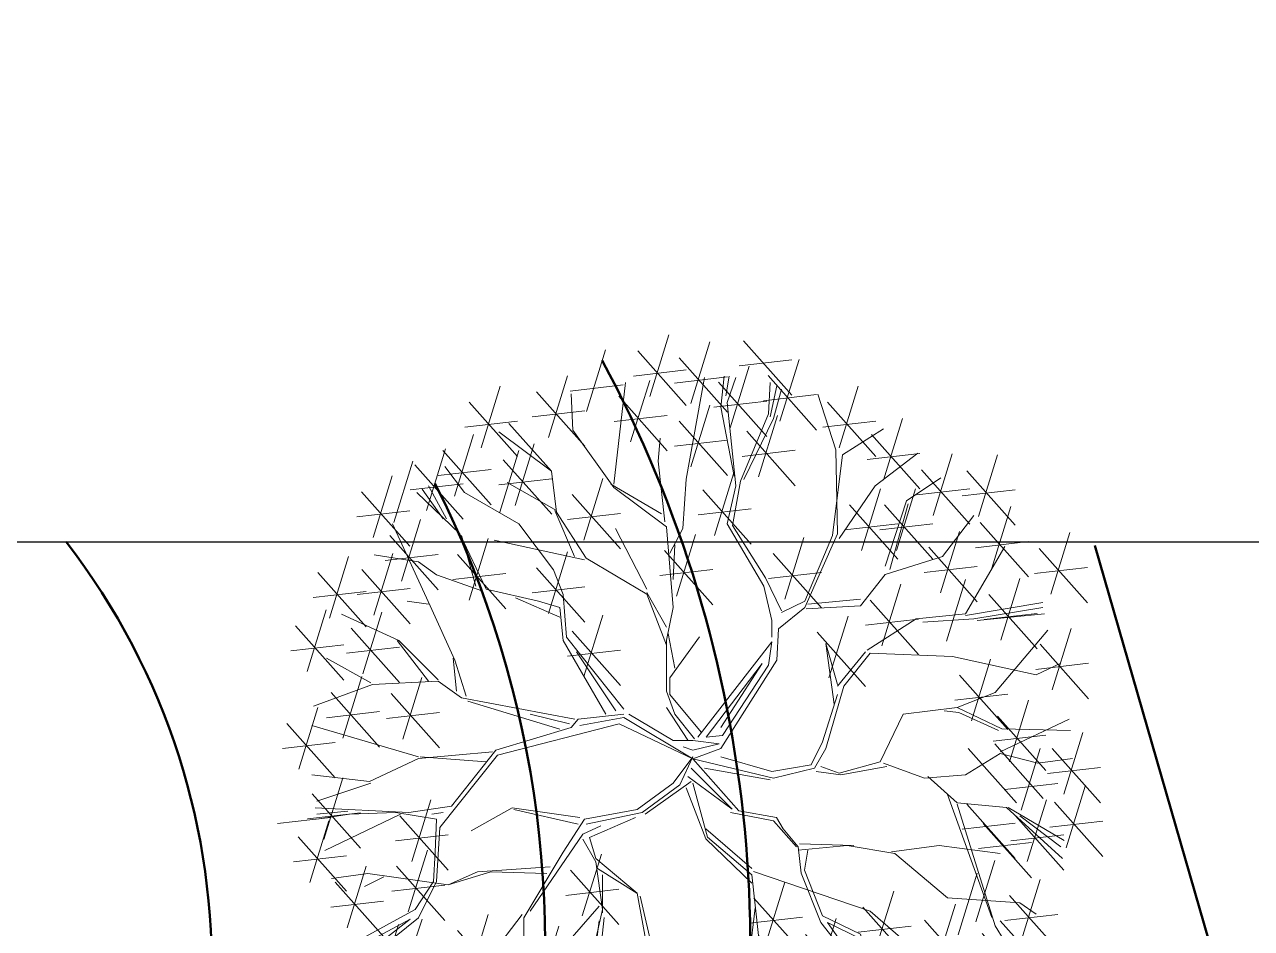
# Model space of a CAD drawing. Header units: metres. Extents: x 17323 to 19722, y -15306 to 10704.
# Drawn here: x 19282.49 to 19302.47, y -14825.22 to -14810.49 of the extents above; entities that cross this region are included whole.
import ezdxf

# ---------------------------------------------------------------- set-up
doc = ezdxf.new("R2010")
doc.units = ezdxf.units.M
doc.header["$LTSCALE"] = 35
doc.header["$MEASUREMENT"] = 0
doc.layers.get('0').update_dxf_attribs({"linetype": 'CONTINUOUS'})
doc.layers.add('brop', color=252, linetype='CONTINUOUS')
doc.layers.add('seating', color=164, linetype='CONTINUOUS')
doc.layers.add('column', color=82, linetype='CONTINUOUS', lineweight=18)
doc.layers.add('road', color=7, linetype='CONTINUOUS', lineweight=50)

# ---------------------------------------------------------------- blocks, each defined once
blk = doc.blocks.new('ARPLS027')
at = {"linetype": 'ByBlock'}
for p, q in [((-0.09283712651998144, 0.5484592339441825), (-0.08487325525072009, 0.4792447437163698)), ((0.03811961917230988, 0.5362309300703867), (-0.03305748029670497, 0.4729917915169191)), ((0.005268650186611268, 0.5422062817447308), (0.01323252145586906, 0.4729917915169191)), ((0.1331065933769757, 0.5311302127477333), (0.1410704646462371, 0.4619157225199215)), ((-0.1102580949214911, 0.5215701514096338), (-0.1814351943905024, 0.4583310128561688)), ((-0.1431090639071897, 0.527545503083978), (-0.1351451926379283, 0.4583310128561688)), ((-0.02160941534714311, 0.5207946049116678), (0.05902478125411648, 0.4958973062685681)), ((0.1659575623626743, 0.5251548610733892), (0.09478046289365949, 0.4619157225199215)), ((-0.1699871294409405, 0.506133826250915), (-0.08935293283968093, 0.4812365276078179)), ((-0.05396264237851511, 0.5033664958614974), (-0.1251397418475264, 0.4401273573080315)), ((-0.08681361136421373, 0.5093418475358416), (-0.07884974009495238, 0.4401273573080315)), ((-0.07849583688101447, 0.3767036245589628), (-0.07228082747429454, 0.4992260686728276)), ((-0.03791548134303468, 0.4282727726785298), (-0.02914135041590526, 0.503614932342578)), ((-0.005743667943555408, 0.3639027721888572), (0.03520227638305329, 0.503614932342578)), ((0.08894382831173075, 0.4242496476479252), (0.06079349158718728, 0.5014205005077024)), ((0.1062285278432213, 0.5097185359146703), (0.1868627244444845, 0.4848212372715706)), ((0.2028722060551331, 0.5018726579429122), (0.2108360773243945, 0.4326581677151022)), ((-0.0806893696127986, 0.3876757837333384), (-0.1282159121347561, 0.4864252163027221)), ((-0.1136916768979646, 0.4879301707027777), (-0.03305748029670497, 0.4630328720596806)), ((-0.0806893696127986, 0.4542402160578858), (-0.08726996780814389, 0.4970316368379519)), ((-0.0806893696127986, 0.4970316368379519), (-0.0766678929378628, 0.4564346478927614)), ((-0.04010901407481526, 0.4264440794827999), (-0.06350669654716512, 0.4970316368379519)), ((0.04558574848724106, 0.4844445488927445), (0.05354961975650241, 0.4152300586649345)), ((0.09113736104351489, 0.4264440794827999), (0.1233091744429942, 0.4842307844678473)), ((0.2357231750408317, 0.4958973062685681), (0.1645460755718169, 0.4326581677151022)), ((-0.1694387757827869, 0.4729917915169191), (-0.2406158752518017, 0.4097526529634523)), ((-0.2022897447684855, 0.4789671431912632), (-0.1943258734992241, 0.4097526529634523)), ((-0.1581941928024513, 0.4304672045134046), (-0.1647747909977966, 0.478013227602367)), ((0.07843671747293968, 0.4784691972184003), (0.007259618003928381, 0.4152300586649345)), ((0.1759941405213787, 0.4804609811098484), (0.2566283371226419, 0.4555636824667513)), ((-0.2291678103022399, 0.4575554663581993), (-0.1485336137009767, 0.4326581677151022)), ((-0.07849583688101447, 0.3938933405988188), (-0.0806893696127986, 0.4542402160578858)), ((0.01870768295349023, 0.4630328720596806), (0.09934187955474982, 0.4381355734165835)), ((0.1628576546842062, 0.4523259911197695), (0.09168055521519136, 0.3890868525663009)), ((0.1300066856985076, 0.4583013427941136), (0.1379705569677654, 0.3890868525663009)), ((0.1467068569153405, 0.3898702155682141), (0.1810722030466039, 0.4648466365931165)), ((-0.335775938862156, 0.4357705618416015), (-0.3278120675928946, 0.3665560716137906)), ((-0.278942005735118, 0.4366417354979983), (-0.2709781344658566, 0.3674272452701866)), ((-0.2181507541378451, 0.3748749313632338), (-0.252516100269105, 0.4392449318529055)), ((-0.2053551465357799, 0.3682916358586086), (-0.2463010908623886, 0.4436337955226559)), ((-0.162581258266016, 0.4092543634429449), (-0.1753768658680812, 0.4348560681831559)), ((0.1031286201647532, 0.4368896659610497), (0.1837628167660128, 0.41199236731795)), ((0.2397051106754624, 0.4381355734165835), (0.1685280112064476, 0.3748964348631167)), ((0.2068541416897638, 0.4441109250909276), (0.2148180129590216, 0.3748964348631167)), ((0.3411864034330918, 0.4388495500108887), (0.2700093039640805, 0.3756104114574201)), ((0.3083354344473932, 0.4448249016852328), (0.3162993057166545, 0.3756104114574201)), ((-0.3029249698764573, 0.4297952101672573), (-0.3741020693454686, 0.3665560716137906)), ((-0.2460910367494193, 0.4306663838236542), (-0.3172681362184306, 0.3674272452701866)), ((-0.2163228101946899, 0.3639027721888572), (-0.2696987733347385, 0.4304672045134046)), ((-0.2612902311962344, 0.4304672045134046), (-0.2181507541378451, 0.3748749313632338)), ((-0.1731833331363006, 0.3251344764393957), (-0.1581941928024513, 0.4304672045134046)), ((-0.007937200675335987, 0.3639027721888572), (-0.03791548134303468, 0.4282727726785298)), ((0.09333089377529546, 0.3383010674486471), (0.08894382831173075, 0.4242496476479252)), ((0.1799760761560094, 0.4226992482578646), (0.260610272757269, 0.3978019496147658)), ((0.2498028953091271, 0.3639027721888572), (0.2585770262362566, 0.4220552158130504)), ((0.2814573689136424, 0.4234132248521698), (0.362091565514902, 0.3985159262090692)), ((-0.3626540043959068, 0.4143588850085376), (-0.2820198077946472, 0.3894615863654396)), ((-0.3058200712688688, 0.4152300586649345), (-0.2251858746676092, 0.3903327600218356)), ((0.04439314844466224, 0.4060189559575802), (0.05235701971392004, 0.3368044657297702)), ((0.2840041446107229, 0.4017855173976619), (0.212827045141708, 0.3385463788441951)), ((0.2511531756250243, 0.407760869072006), (0.2591170468942821, 0.3385463788441951)), ((-0.2181507541378451, 0.3595139085191077), (-0.3106447176613472, 0.3898702155682141)), ((-0.148549943130007, 0.3928520513986102), (-0.2197270425990219, 0.3296129128451435)), ((-0.1814009121157056, 0.3988274030729544), (-0.1734370408464443, 0.3296129128451435)), ((-0.0828316757295795, 0.3883409761303893), (-0.1540087751985943, 0.3251018375769226)), ((-0.1156826447152781, 0.3943163278047335), (-0.1077187734460203, 0.3251018375769226)), ((-0.08726996780814389, 0.3404954992835227), (-0.07849583688101447, 0.3938933405988188)), ((0.07724411743036086, 0.400043604283236), (0.006067017961346011, 0.3368044657297702)), ((0.09333089377529546, 0.3511019198187526), (0.1467068569153405, 0.3920646474030898)), ((0.09515883771844713, 0.3383010674486471), (0.1467068569153405, 0.3898702155682141)), ((0.1920398667055139, 0.3489074879838769), (0.2995229705628688, 0.3982822042685692)), ((0.2242751100912699, 0.3863491922389422), (0.3049093066925295, 0.3614518935958442)), ((0.300869305132462, 0.3965241423176238), (0.3815035017337252, 0.371626843674524)), ((-0.4078571719062687, 0.3729046509716696), (-0.3998933006370073, 0.3036901607438587)), ((-0.2868814464003684, 0.3233057832436668), (-0.3322144561905418, 0.3726804995283581)), ((-0.3189369808435316, 0.3725929931917991), (-0.3109731095742738, 0.3033785029639882)), ((-0.20827897764946, 0.3774157262398914), (-0.1276447810481969, 0.3525184275967925)), ((-0.1425607102490325, 0.3729046509716696), (-0.06192651364777291, 0.3480073523285716)), ((-0.07008729474251396, 0.3211113514087911), (-0.07849583688101447, 0.3767036245589628)), ((0.01751508291090786, 0.3846072791245163), (0.09814927951216745, 0.3597099804814192)), ((0.194233399437298, 0.3511019198187526), (0.1982548761122338, 0.3788980563938384)), ((0.3437331791301759, 0.3748964348631167), (0.3516970503994372, 0.3056819446353058)), ((-0.3750062029205701, 0.3669292992973254), (-0.4461833023895849, 0.3036901607438587)), ((-0.286086011857833, 0.3666176415174549), (-0.3572631113268478, 0.3033785029639882)), ((-0.1687962676727324, 0.3404954992835227), (-0.2163228101946899, 0.3639027721888572)), ((-0.1687962676727324, 0.3445186243141274), (-0.2053551465357799, 0.3682916358586086)), ((-0.01195867735027178, 0.2757597601547044), (-0.005743667943555408, 0.3617083403539825)), ((0.0008369302517934329, 0.2673477714543493), (-0.007937200675335987, 0.3639027721888572)), ((0.2326202222434972, 0.3404954992835227), (0.2498028953091271, 0.3639027721888572)), ((0.2863617741721711, 0.3101391922344154), (0.340103326100845, 0.3660972040237329)), ((0.3765841481158745, 0.3689210831887726), (0.3054070486468596, 0.3056819446353058)), ((0.3057379799695852, 0.3317177719440219), (0.3444903915644133, 0.3595139085191077)), ((0.3168551135964215, 0.3534847580300529), (0.3974893101976846, 0.3285874593869549)), ((-0.4347352374400231, 0.3514929741386057), (-0.3541010408387599, 0.3265956754955077)), ((-0.345815046377286, 0.3511813163587361), (-0.2651808497760264, 0.3262840177156372)), ((-0.1304094448665367, 0.3423241924792517), (-0.1687962676727324, 0.3445186243141274)), ((-0.09787204267842498, 0.3361066356137723), (-0.1687962676727324, 0.3404954992835227)), ((-0.08726996780814389, 0.3404954992835227), (-0.1304094448665367, 0.3423241924792517)), ((-0.0806893696127986, 0.3467130561490022), (-0.07849583688101447, 0.3317177719440219)), ((0.07176115524610083, 0.3079447603995407), (0.09333089377529546, 0.3383010674486471)), ((0.12111564171121, 0.3167224877390415), (0.1920398667055139, 0.3489074879838769)), ((0.2114160725029279, 0.2801486238244548), (0.2326202222434972, 0.3404954992835227)), ((0.3057379799695852, 0.3273289082742714), (0.348877457027978, 0.3511019198187526)), ((0.3623957358613481, 0.3383242016320596), (0.3703596071306059, 0.2691097114042487)), ((-0.2656772966598027, 0.269542203289225), (-0.2868814464003684, 0.3233057832436668)), ((-0.1560006600706672, 0.2867319193290809), (-0.1731833331363006, 0.3251344764393957)), ((-0.1731833331363006, 0.3251344764393957), (-0.1560006600706672, 0.269542203289225)), ((-0.003550135211771277, 0.2607644759497241), (-0.09787204267842498, 0.3361066356137723)), ((0.003030462983574012, 0.2629589077845997), (-0.07008729474251396, 0.3211113514087911)), ((0.3952467048470467, 0.3323488499577154), (0.3240696053780319, 0.2691097114042487)), ((0.340103326100845, 0.303921635368936), (0.3744686722321084, 0.3295233401091471)), ((-0.2326520039825404, 0.3131511342282352), (-0.3038291034515552, 0.2499119956747684)), ((-0.265502972968239, 0.3191264859025793), (-0.2575391016989812, 0.2499119956747684)), ((0.04361081852155735, 0.1598206115454657), (0.07176115524610083, 0.3079447603995407)), ((0.0739546879778814, 0.3017272035340612), (0.12111564171121, 0.3167224877390415)), ((0.08016969738459778, 0.3145280559041659), (0.1233091744429942, 0.3189169195739163)), ((0.2591170468942821, 0.3131511342282352), (0.1879399474252708, 0.2499119956747684)), ((0.2136096052347121, 0.2757597601547044), (0.2863617741721711, 0.3101391922344154)), ((0.2176310819096479, 0.2889263511639557), (0.2841682414403905, 0.3079447603995407)), ((0.2262660779085834, 0.3191264859025793), (0.2342299491778448, 0.2499119956747684)), ((0.3355176703275937, 0.3169125247989966), (0.4161518669288533, 0.2920152261558977)), ((-0.308451184929563, 0.2673477714543493), (-0.3515906619879559, 0.2907550443596847)), ((-0.2923810385019934, 0.2977148090695154), (-0.2117468419007338, 0.2728175104264174)), ((-0.07228082747429454, 0.2413803280749933), (-0.1022591081419932, 0.2951439080294351)), ((0.03081521091948858, 0.1792047594201964), (0.06737408978253256, 0.2995327716991856)), ((0.1993880123748326, 0.2977148090695154), (0.2800222089760922, 0.2728175104264174)), ((0.2995229705628688, 0.2329683393746382), (0.340103326100845, 0.303921635368936)), ((0.458711570580121, 0.2977148090695145), (0.3875344711111062, 0.2344756705160478)), ((0.4258606015944224, 0.3036901607438587), (0.4338244728636838, 0.2344756705160478)), ((-0.3366015216541101, 0.2285794757048878), (-0.4203213542504827, 0.2735653283198296)), ((-0.4153233012211999, 0.2753072402907284), (-0.4073594299519385, 0.2060927500629175)), ((-0.1494200618753183, 0.192005611790302), (-0.1560006600706672, 0.2867319193290809)), ((0.1982548761122338, 0.2070008959952823), (0.2136096052347121, 0.2757597601547044)), ((0.398982536060668, 0.2822784839107948), (0.4796167326619312, 0.2573811852676968)), ((-0.4967878615931589, 0.260926364301028), (-0.4888239903239011, 0.191711874073218)), ((-0.3824723322355013, 0.2693318886163842), (-0.4536494317045126, 0.2060927500629175)), ((-0.3515906619879559, 0.226385043870013), (-0.4353104945843285, 0.2629589077845997)), ((-0.3515906619879559, 0.2285794757048878), (-0.426536363657199, 0.2651533396194745)), ((-0.2696987733347385, 0.2673477714543493), (-0.308451184929563, 0.2673477714543493)), ((-0.2119357447311252, 0.2285794757048878), (-0.2656772966598027, 0.269542203289225)), ((-0.1560006600706672, 0.269542203289225), (-0.1581941928024513, 0.1963944754600524)), ((0.03739580911483742, 0.1016681679212734), (-0.003550135211771277, 0.2607644759497241)), ((0.03300874365127271, 0.1642094752152161), (0.003030462983574012, 0.2629589077845997)), ((0.2523362951519914, 0.1470239090321694), (0.278094441288502, 0.2652860775868815)), ((0.3146125082457836, 0.2576569540284241), (0.3952467048470467, 0.2327596553853262)), ((0.3501344537918811, 0.2591100952990999), (0.3580983250611425, 0.1898956050712881)), ((0.3683101705105933, 0.1900962356847273), (0.4198264627836217, 0.2588127799396762)), ((-0.4639368926074603, 0.2549510126266838), (-0.5351139920764751, 0.191711874073218)), ((-0.4422013667549507, 0.2538955634576645), (-0.3615671701536911, 0.2289982648145665)), ((-0.08507643507635976, 0.1532373160408396), (-0.07228082747429454, 0.2413803280749933)), ((0.3829854227775797, 0.2531347436247557), (0.3118083233085684, 0.1898956050712881)), ((0.316793878237565, 0.1836229380375221), (0.3532534763921475, 0.2481069415231438)), ((0.3683101705105933, 0.1900962356847273), (0.4306523502902735, 0.2458661846452657)), ((-0.5236659271269133, 0.2395146874679641), (-0.4430317305256537, 0.214617388824867)), ((-0.2163228101946899, 0.226385043870013), (-0.3515906619879559, 0.226385043870013)), ((-0.2809329735524315, 0.2270064809231194), (-0.2729691022831702, 0.1577919906953085)), ((-0.1304094448665367, 0.174815895750446), (-0.2163228101946899, 0.226385043870013)), ((-0.09385056600349273, 0.1554317478757152), (-0.07447436020607867, 0.2391858962401185)), ((0.1770507263716681, 0.1792047594201964), (0.2026419415757985, 0.2373572030443887)), ((0.2392008204388461, 0.1876167481205515), (0.2995229705628688, 0.2329683393746382)), ((0.3232563882581303, 0.237698418466036), (0.4038905848593899, 0.2128011198229371)), ((-0.4036030619211601, 0.2177338083120999), (-0.4747801613901714, 0.1544946697586331)), ((-0.4364540309068587, 0.223709159986444), (-0.4284901596375974, 0.1544946697586331)), ((-0.2480820045667329, 0.2210311292487752), (-0.3192591040357442, 0.1577919906953085)), ((-0.1066461736055579, 0.1492141910102358), (-0.2075486792675605, 0.2179730551696579)), ((0.03739580911483742, 0.1664039070500918), (0.05019141671690264, 0.2179730551696579)), ((0.241696078492776, 0.2095783718729507), (0.1705189790237611, 0.146339233319484)), ((0.2088451095070774, 0.2155537235472949), (0.2168089807763387, 0.146339233319484)), ((0.4721506033469964, 0.2095783718729507), (0.4009735038779851, 0.146339233319484)), ((0.4392996343612978, 0.2155537235472949), (0.4472635056305592, 0.146339233319484)), ((-0.4633320964406096, 0.2022974831533801), (-0.38269789983935, 0.1774001845102822)), ((-0.4115472233233497, 0.1857880549248216), (-0.463095242520243, 0.2070008959952823)), ((-0.3078110390861823, 0.2055948040900555), (-0.2271768424849228, 0.1806975054469575)), ((0.181967043973323, 0.194142046714231), (0.2626012405745861, 0.169244748071133)), ((0.1898463339737333, 0.1792047594201964), (0.1982548761122338, 0.2070008959952823)), ((0.412421568827547, 0.194142046714231), (0.4930557654288066, 0.169244748071133)), ((-0.4611155610194473, 0.1826892893384056), (-0.5322926604884586, 0.1194501507849388)), ((-0.4939665300051459, 0.1886646410127497), (-0.4860026587358846, 0.1194501507849388)), ((-0.3515906619879559, 0.1857880549248216), (-0.4115472233233497, 0.1857880549248216)), ((-0.3534156632661229, 0.1836229380375221), (-0.3856444548089115, 0.15997050432658)), ((-0.2696987733347385, 0.1382420318358593), (-0.3515906619879559, 0.1857880549248216)), ((-0.2868426768746488, 0.1363180706156371), (-0.351300259960226, 0.1836229380375221)), ((-0.2009680810722116, 0.1276356113006294), (-0.271892306066519, 0.1898111799554263)), ((0.1467068569153405, 0.174815895750446), (0.1898463339737333, 0.1792047594201964)), ((0.2070290070393668, 0.174815895750446), (0.2392008204388461, 0.1876167481205515)), ((0.2544516984578848, 0.1449076386475063), (0.314678474931668, 0.1836229380375221)), ((0.2565671017637854, 0.15997050432658), (0.316793878237565, 0.1857392084221852)), ((0.314678474931668, 0.1836229380375221), (0.3683101705105933, 0.1900962356847273)), ((-0.5208445955388967, 0.1672529641796858), (-0.4402103989376371, 0.1423556655365878)), ((-0.1540087751985943, 0.1652611802882369), (-0.2251858746676092, 0.1020220417347701)), ((-0.186859744184293, 0.171236531962581), (-0.1788958729150352, 0.1020220417347701)), ((-0.08726996780814389, 0.1470197591753601), (-0.1304094448665367, 0.174815895750446)), ((0.04361081852155735, 0.1554317478757152), (0.03300874365127271, 0.1642094752152161)), ((0.05019141671690264, 0.1188578839611294), (0.1467068569153405, 0.174815895750446)), ((0.05677201491225148, 0.09545061105579311), (0.1510939223789052, 0.1704270320806955)), ((0.1590709140741993, 0.1632693963967897), (0.08789381460518797, 0.100030257843323)), ((0.1262199450885007, 0.1692447480711339), (0.134183816357762, 0.100030257843323)), ((0.1510939223789052, 0.1704270320806955), (0.2070290070393668, 0.174815895750446)), ((0.3377602756782281, 0.1632693963967897), (0.2665831762092168, 0.100030257843323)), ((0.3049093066925295, 0.1692447480711339), (0.3128731779617908, 0.100030257843323)), ((0.3467828309858731, 0.1084330961353688), (0.4220663015780985, 0.1620867747112431)), ((0.4220663015780985, 0.1620867747112431), (0.469227351750753, 0.1642030450959062)), ((0.47305211563868, 0.1657887601399581), (0.4810159869079413, 0.09657426991214901)), ((-0.4007011489273573, 0.1212552049365634), (-0.4802154261313767, 0.1578542339419169)), ((-0.2137378097180473, 0.1498248551295172), (-0.1331036131167878, 0.1249275564864192)), ((-0.1132267718009068, 0.1492141910102358), (-0.1432050524686019, 0.1320244749703798)), ((-0.0956785099466444, 0.1254411794657546), (-0.1066461736055579, 0.1492141910102358)), ((-0.07849583688101447, 0.07167759951131192), (-0.09385056600349273, 0.1448253273404854)), ((-0.07447436020607867, 0.07826089501593803), (-0.08726996780814389, 0.1470197591753601)), ((0.04580435125333793, 0.09545061105579311), (0.03520227638305329, 0.1532373160408396)), ((0.05019141671690264, 0.09545061105579311), (0.04361081852155735, 0.1554317478757152)), ((0.05457848218046735, 0.1060570315910239), (0.1317177165814911, 0.1576261797105909)), ((0.09934187955474982, 0.1478330712380709), (0.1799760761560094, 0.122935772594972)), ((0.207166212796654, 0.06536076948281), (0.2544516984578848, 0.1449076386475063)), ((0.2780312411587786, 0.1478330712380709), (0.3586654377600382, 0.122935772594972)), ((-0.3132862005838035, 0.1289111242693153), (-0.3844633000528148, 0.06567198571584854)), ((-0.2610845307381382, 0.06324449909814689), (-0.3663569540786717, 0.1319610433530958)), ((-0.2954287255868238, 0.1298447729684318), (-0.3620017119782943, 0.09112947357841605)), ((-0.3461371695695021, 0.1348864759436594), (-0.3381732983002408, 0.06567198571584854)), ((-0.2160388838713843, 0.1212552049365634), (-0.2954287255868238, 0.1298447729684318)), ((-0.2202696904831782, 0.1277285025837687), (-0.2868426768746488, 0.1363180706156371)), ((-0.2053551465357799, 0.123246747630879), (-0.2696987733347385, 0.1382420318358593)), ((-0.1432050524686019, 0.1320244749703798), (-0.2053551465357799, 0.123246747630879)), ((-0.1515813007858071, 0.1298447729684318), (-0.1838100923285957, 0.07830736477722056)), ((-0.1388179870050372, 0.1320244749703798), (-0.1837854080065817, 0.07826089501593803)), ((-0.1110332390691227, 0.1404364636707349), (-0.1388179870050372, 0.1320244749703798)), ((-0.1110332390691227, 0.1404364636707349), (-0.08507643507635976, 0.0804553268508128)), ((0.4461740501049256, 0.1443770833068951), (0.5268082467061888, 0.119479784663798)), ((-0.5410311158818146, 0.1181426734257398), (-0.5330672446125533, 0.0489281831979298)), ((-0.4382194311203236, 0.1134747991105947), (-0.5093965305893349, 0.05023566055712791)), ((-0.4710704001060222, 0.1194501507849388), (-0.4631065288367608, 0.05023566055712791)), ((-0.3598863086723973, 0.09112947357841605), (-0.4007011489273573, 0.1212552049365634)), ((-0.373015235103253, 0.1134747991105955), (-0.2923810385019934, 0.08857750046749757)), ((-0.1601673494979785, 0.1233714753212265), (-0.2095682384651099, 0.1233714753212265)), ((0.3124386361371876, 0.04606536303441011), (0.3511380730862506, 0.112665636904695)), ((-0.508180146896116, 0.1121673217513957), (-0.5793572463651309, 0.0489281831979298)), ((-0.567909181415569, 0.09673099659267592), (-0.4872749848143059, 0.07183369794957883)), ((-0.497948465639773, 0.09803847395187493), (-0.4173142690385134, 0.07314117530877695)), ((-0.3964703423155598, 0.08478066242442583), (-0.4952721202498225, 0.1019597984881635)), ((-0.00821897791317383, 0.00529603650633792), (0.03739580911483742, 0.1016681679212734)), ((0.2136368582029284, 0.06536076948281), (0.2931511354069514, 0.1061923392574897)), ((0.2952665387128448, 0.03959206538720483), (0.3467828309858731, 0.1084330961353688)), ((0.3511380730862506, 0.1084330961353688), (0.4842840458691953, 0.09337023045629511)), ((0.4661776998950522, 0.1020220417347701), (0.3950006004260374, 0.0387829031813034)), ((0.4333267309093536, 0.1079973934091143), (0.4412906021786114, 0.0387829031813034)), ((-0.4264592950638715, 0.08901320319375294), (-0.5017427656560969, 0.08042363516188455)), ((-0.4973875235557195, 0.08901320319375294), (-0.4544572799948625, 0.09112947357841605)), ((-0.3620017119782943, 0.09112947357841605), (-0.3964703423155598, 0.08478066242442583)), ((-0.3018993709930946, 0.09337023045629511), (-0.2524984820259633, 0.06760152636068906)), ((-0.00821897791317383, 0.00529603650633792), (0.04580435125333793, 0.09545061105579311)), ((0.01582607058563923, 0.03108061056612144), (0.05019141671690264, 0.08886731555116789)), ((0.4064486653755992, 0.08658571657605041), (0.4870828619768588, 0.06168841793295243)), ((0.4926979142066017, 0.08304943687342714), (0.500661785475863, 0.01383494664561624)), ((-0.4496674960698854, 0.07114939141732979), (-0.5208445955388967, 0.007910252863863043)), ((-0.482518465055584, 0.07712474309167394), (-0.4745545937863227, 0.007910252863863043)), ((-0.1837854080065817, 0.07826089501593803), (-0.2656772966598027, 0.06326561081095772)), ((-0.2631999340440316, 0.05677120145094161), (-0.1880408989403897, 0.07395033751467928)), ((-0.03772282873310218, 0.007350063644393501), (-0.08065307229395557, 0.06760152636068906)), ((-0.04230254680659939, 0.02230288322662144), (-0.07849583688101447, 0.07167759951131192)), ((-0.04010901407481526, 0.03108061056612144), (-0.07447436020607867, 0.07826089501593803)), ((0.1405932264051799, 0.03959206538720483), (0.207166212796654, 0.06536076948281)), ((0.1642359692357971, 0.03959206538720483), (0.2094060515911345, 0.06536076948281)), ((0.5255488831923003, 0.07707408519908299), (0.4543717837232855, 0.01383494664561624)), ((-0.5093965305893349, 0.05571306625861094), (-0.4287623339880753, 0.03081576761551208)), ((-0.2656772966598027, 0.06326561081095772), (-0.3687733350535893, 0.02669174689637099)), ((-0.2761412248565804, 0.05677120145094161), (-0.310485419705266, -0.03559777651494933)), ((-0.2654397728385121, 0.0546549310662785), (-0.306254613093472, -0.03348150613028533)), ((0.2317412394062011, 0.04824387666568075), (0.2397051106754624, -0.02097061356213015)), ((0.3017371841191192, 0.04170833577186794), (0.3812514613231421, 0.05042239029695228)), ((0.3812514613231421, 0.05042239029695228), (0.4112404140714503, 0.04818163341907322)), ((0.4658198486728473, 0.06163776004036325), (0.5464540452741105, 0.03674046139726528)), ((-0.3749430027908431, 0.02676995658600934), (-0.5038581689619939, 0.03747579500254172)), ((0.01603330233440659, 0.01170709090693567), (0.05896354589526354, 0.03959206538720483)), ((0.02673475435247497, -0.005472045156801109), (0.07613564331960632, 0.03535952461787861)), ((0.05037749718309215, 0.02888622697067333), (0.08049088541998373, 0.03959206538720483)), ((0.07613564331960632, 0.03535952461787861), (0.0976629828443265, 0.03535952461787861)), ((0.08049088541998373, 0.03959206538720483), (0.1470638718114543, 0.03959206538720483)), ((0.0976629828443265, 0.03535952461787861), (0.1512946784232483, -0.003355774772137998)), ((0.1104798381682883, 0.02888622697067333), (0.1556499205236257, 0.03747579500254172)), ((0.1470638718114543, 0.03959206538720483), (0.1899941153723113, 0.03100249735533644)), ((0.1899941153723113, 0.03100249735533644), (0.2952665387128448, 0.03959206538720483)), ((0.2645922083918997, 0.0422685249913366), (0.1934151089228848, -0.02097061356213015)), ((0.2609223438641592, 0.03535952461787861), (0.2931511354069514, 0.01818038855414095)), ((-0.4805274972382705, 0.02334657802258278), (-0.5517045967072818, -0.03989256053088397)), ((-0.5133784662239691, 0.02932192969692693), (-0.5054145949547078, -0.03989256053088397)), ((-0.5059735722678909, 0.03100249735533644), (-0.3814136481971175, 0.02676995658600934)), ((-0.3687733350535893, 0.02669174689637099), (-0.4225148869822632, -0.02926626489294559)), ((-0.005743667943555408, 0.005113167186765466), (-0.04230254680659939, 0.02230288322662144)), ((-0.005743667943555408, 0.005113167186765466), (-0.04010901407481526, 0.03108061056612144)), ((0.007417528447142274, 0.01791401955687011), (0.003030462983574012, 0.005113167186765466)), ((0.01582607058563923, 0.005113167186765466), (0.01582607058563923, 0.03108061056612144)), ((0.01814870564030358, 0.00311752287506728), (0.05037749718309215, 0.02888622697067333)), ((0.2048631738724467, 0.02683219983261775), (0.2854973704737098, 0.001934901189518889)), ((0.2265781490154737, 0.03100249735533644), (0.2716237958822276, 0.02888622697067333)), ((0.2931511354069514, 0.01818038855414095), (0.357608718492525, 0.01382336129159878)), ((0.4338244728636838, 0.02334657802258278), (0.3626473733946689, -0.03989256053088397)), ((0.4009735038779851, 0.02932192969692693), (0.4089373751472429, -0.03989256053088397)), ((0.5164496372822569, 0.02334657802258278), (0.4452725378132456, -0.03989256053088397)), ((0.4835986682965583, 0.02932192969692693), (0.4915625395658196, -0.03989256053088397)), ((-0.5402565317577199, 0.007910252863863043), (-0.4596223351564603, -0.01698704577923493)), ((-0.344146201752185, 0.007910252863863043), (-0.4153233012211999, -0.0553288856896037)), ((-0.3769971707378836, 0.0138856045382072), (-0.3690332994686258, -0.0553288856896037)), ((-0.3406620080718845, 0.005918468972416768), (-0.3326981368026232, -0.06329602125539413)), ((-0.04630887744527001, 0.01382336129159878), (-0.1128818638367441, -0.01194534280400639)), ((-0.03983823203899917, 0.00523379325973039), (-0.1107664605308472, -0.0140616131886695)), ((-0.00821897791317383, 0.00529603650633792), (-0.07629783019358172, -0.05489318296334922)), ((-0.07418242688768117, -0.04630361493148083), (-0.03125218332682778, 0.01170709090693567)), ((-0.0205507313087594, 0.007350063644393501), (-0.07418242688768117, -0.04630361493148083)), ((-0.00821897791317383, 0.00529603650633792), (-0.03336758663272477, -0.1000817800005711)), ((-0.00821897791317383, 0.00529603650633792), (0.005223995715358143, -0.03146069672782126)), ((0.003030462983574012, 0.005113167186765466), (0.01143900512207807, -0.02926626489294559)), ((0.01143900512207807, -0.02926626489294559), (0.01582607058563923, 0.005113167186765466)), ((0.357608718492525, 0.01382336129159878), (0.4907546912754697, -0.009829072419343277)), ((0.3740954383442308, 0.007910252863863043), (0.4547296349454903, -0.01698704577923493)), ((0.4567206027628075, 0.007910252863863043), (0.537354799364067, -0.01698704577923493)), ((-0.403875236271638, -0.007526072294855801), (-0.3232410396703784, -0.03242337093795467)), ((-0.3078110390861859, -5.688270192738543e-05), (-0.3789881385552007, -0.06329602125539413)), ((-0.3675400736056389, -0.01549320786064712), (-0.2869058770043758, -0.04039050650374509)), ((-0.1128818638367441, -0.01194534280400639), (-0.1708688015160469, -0.072072319027086)), ((-0.1107664605308472, -0.0140616131886695), (-0.1601673494979785, -0.072072319027086)), ((-0.1515813007858071, -0.072072319027086), (-0.0999405730241989, -0.01194534280400639)), ((-0.0205507313087594, -0.009829072419343277), (-0.03548298993862176, -0.09572475273802894)), ((0.02021313604920749, -0.001470128317859754), (0.1448789129721888, -0.0980251290523686)), ((0.02240666878098807, -0.03365512856269604), (0.02021313604920749, -0.01207654885309051)), ((0.02021313604920749, -0.01207654885309051), (0.1167285762476453, -0.08522427668226307)), ((0.3438700477068366, -0.007658909975865491), (0.2726929482378218, -0.07089804852933224)), ((0.311019078721138, -0.001683558301521337), (0.3189829499903958, -0.07089804852933224)), ((-0.4225148869822632, -0.02926626489294559), (-0.5018476541150676, -0.0680345606424071)), ((-0.4050154869033307, -0.02291456505004152), (-0.4761925863723455, -0.08615370360351005)), ((-0.4378664558890293, -0.01693921337569737), (-0.4299025846197679, -0.08615370360351005)), ((-0.005494037190313605, -0.03124074925240716), (-0.02478153792055338, -0.09796550961590711)), ((0.005223995715358143, -0.03146069672782126), (0.12111564171121, -0.1046084245569938)), ((0.1167285762476453, -0.08522427668226307), (0.03300874365127271, -0.03146069672782126)), ((0.2841410131873836, -0.02309523513458434), (0.3647752097886432, -0.0479925337776832)), ((0.4519734954217611, -0.03146069672782126), (0.3616730646300432, -0.04865041276767723)), ((0.4847501947048229, -0.02825340641247553), (0.4135730952358081, -0.09149254496594228)), ((0.4518992257191243, -0.02227805473813138), (0.4598630969883857, -0.09149254496594228)), ((0.4925538509597445, -0.0358495603975717), (0.4519734954217611, -0.03146069672782126)), ((-0.4647445214227837, -0.03835089020876126), (-0.3841103248215205, -0.06324818885186101)), ((-0.3040147742989916, -0.03771404689961244), (-0.3707121961790492, -0.1387970793905868)), ((-0.306254613093472, -0.03348150613028533), (-0.3534156632661229, -0.05489318296334922)), ((-0.07853766898806214, -0.04418734454681772), (-0.08923912100613052, -0.1000817800005711)), ((0.1145350435158612, -0.09363626538261816), (0.02240666878098807, -0.03365512856269604)), ((0.2176310819096479, -0.08741870851713873), (0.2995229705628688, -0.03987268542817635)), ((0.2285987455685614, -0.08961314035201351), (0.2973294378310847, -0.04645598093280157)), ((0.2973294378310847, -0.04645598093280157), (0.3550924664346944, -0.05706240146803143)), ((0.2995229705628688, -0.03987268542817635), (0.348877457027978, -0.05084484460255201)), ((0.348877457027978, -0.05084484460255201), (0.4581885048284811, -0.03987268542817635)), ((0.42502116018537, -0.04368973157119527), (0.5056553567866331, -0.06858703021429324)), ((0.4581885048284811, -0.03987268542817635), (0.4907259070165892, -0.05084484460255201)), ((0.4925538509597445, -0.04206711726305112), (0.4669626357556105, -0.03804399223244648)), ((-0.4845094328728976, -0.0553288856896037), (-0.5556865323419125, -0.1185680242430704)), ((-0.5173604018585962, -0.04935353401525955), (-0.5093965305893349, -0.1185680242430704)), ((-0.3534156632661229, -0.05489318296334922), (-0.4050563910277347, -0.09149221196870183)), ((-0.2030975930588355, -0.07642934628962816), (-0.3298973559240892, -0.0613664806105545)), ((-0.07629783019358172, -0.05489318296334922), (-0.08488387890575311, -0.1043143207698973)), ((0.3550924664346944, -0.05706240146803143), (0.4431993644946317, -0.09363626538261816)), ((0.4369843550879153, -0.1002195608872434), (0.3572859991664785, -0.06145126513778187)), ((0.3875344711111062, -0.05931245347249803), (0.3954983423803675, -0.1285269437003089)), ((0.5390040677266583, -0.06111784062136394), (0.4678269682576435, -0.1243569791748307)), ((0.5061530987409597, -0.05514248894701979), (0.514116970010221, -0.1243569791748307)), ((-0.5442384673923506, -0.07076521084832255), (-0.4636042707910875, -0.09566250949142141)), ((-0.4050563910277347, -0.09149221196870183), (-0.4888014748435481, -0.07854561667429127)), ((-0.190343937864597, -0.07474877863122042), (-0.2615210373336083, -0.1379879171846872)), ((-0.1601673494979785, -0.072072319027086), (-0.239557191213418, -0.08066188705895527)), ((-0.2231949068502956, -0.06877342695687627), (-0.2152310355810343, -0.1379879171846872)), ((-0.1558121073976011, -0.07431307590496505), (-0.2074528351592093, -0.2268090300939356)), ((0.4203854400968048, -0.06528780514684218), (0.3492083406277899, -0.1285269437003089)), ((-0.3172681362184306, -0.09416867157283537), (-0.3884452356874455, -0.1574078101263021)), ((-0.3501191052041293, -0.08819331989849122), (-0.3421552339348715, -0.1574078101263021)), ((-0.239557191213418, -0.08066188705895527), (-0.2803720314683744, -0.1258504840961763)), ((-0.2500729723840465, -0.09018510378993927), (-0.1694387757827869, -0.1150824024330381)), ((0.1448789129721888, -0.0980251290523686), (0.1145350435158612, -0.09363626538261816)), ((0.1726636609081034, -0.0980251290523686), (0.2176310819096479, -0.08741870851713873)), ((0.1854592685101686, -0.1108259814224732), (0.2285987455685614, -0.08961314035201351)), ((0.2277593037715704, -0.09367072559997336), (0.2357231750408317, -0.1628852158277843)), ((0.3606564055773518, -0.08072413030556191), (0.4412906021786149, -0.1056214289486599)), ((0.4932813330326553, -0.09329581088484762), (0.4221042335636405, -0.1565349494383144)), ((0.4797582433576792, -0.1046084245569938), (0.4391778878196959, -0.09583069721749293)), ((0.4431993644946317, -0.09363626538261816), (0.4841453088212404, -0.09583069721749293)), ((0.4604303640469567, -0.08732045921050346), (0.468394235316218, -0.1565349494383144)), ((-0.4690572720548083, -0.1099481925210597), (-0.5402343715238231, -0.1731873310745264)), ((-0.4362063030691097, -0.1119399764125077), (-0.5073834025381245, -0.1751791149659745)), ((-0.5019082410405069, -0.1039728408467155), (-0.4939443697712456, -0.1731873310745264)), ((-0.4690572720548083, -0.1059646247381636), (-0.4610934007855469, -0.1751791149659745)), ((-0.3769971707378836, -0.1096049967315551), (-0.296362974136624, -0.1345022953746531)), ((-0.08923912100613052, -0.1000817800005711), (-0.1235833158548125, -0.1302075113587184)), ((-0.08488387890575311, -0.1043143207698973), (-0.0999405730241989, -0.1129038888017657)), ((-0.03336758663272477, -0.1000817800005711), (-0.0205507313087594, -0.1537354585764454)), ((-0.02478153792055338, -0.09796550961590711), (-0.01619548920838199, -0.1495029178071183)), ((0.12111564171121, -0.1046084245569938), (0.1620615860378187, -0.1068028563918686)), ((0.1510939223789052, -0.0980251290523686), (0.1726636609081034, -0.0980251290523686)), ((0.1620615860378187, -0.1068028563918686), (0.1898463339737333, -0.1411822884715805)), ((0.1832657357783845, -0.1108259814224732), (0.1982548761122338, -0.1411822884715805)), ((0.260610272757269, -0.09964607727431751), (0.1894331732882577, -0.1628852158277843)), ((0.4335522985132023, -0.1087321360435674), (0.5141864951144655, -0.1336294346866653)), ((0.475371177894111, -0.1108259814224732), (0.4369843550879153, -0.1002195608872434)), ((-0.5287863065742613, -0.1253845176797794), (-0.4481521099729981, -0.1502818163228774)), ((-0.4959353375885627, -0.1273763015712275), (-0.4153011409872995, -0.1522736002143255)), ((-0.3856444548089115, -0.1258504840961763), (-0.4609279254011369, -0.1279667544808394)), ((-0.3276575171296088, -0.1172609160643079), (-0.4286991338583519, -0.1302075113587184)), ((-0.2803720314683744, -0.1258504840961763), (-0.3276575171296088, -0.1172609160643079)), ((-0.278256628162481, -0.1279667544808394), (-0.3276575171296088, -0.1602087562236507)), ((-0.0999405730241989, -0.1129038888017657), (-0.1235833158548125, -0.1323237817433816)), ((0.2008812382378196, -0.1150824024330364), (0.2815154348390791, -0.1399797010761352)), ((-0.4501020378944887, -0.1302075113587184), (-0.4866860715376511, -0.1387970793905868)), ((-0.4286991338583519, -0.1302075113587184), (-0.4823308294372737, -0.145145890544577)), ((-0.3707121961790492, -0.1387970793905868), (-0.4630433287070339, -0.1945670283511252)), ((-0.2378850398408936, -0.1420405649143577), (-0.3090621393099084, -0.2052797034678244)), ((-0.2707360088265922, -0.1360652132400135), (-0.2627721375573309, -0.2052797034678244)), ((-0.1579275107034981, -0.1365563225127078), (-0.2223850937890752, -0.1623250266083138)), ((-0.1536967040917041, -0.1409133497752499), (-0.2137990450769038, -0.1645657834861929)), ((-0.1235833158548125, -0.1323237817433816), (-0.1579275107034981, -0.1365563225127078)), ((-0.1279385579551899, -0.145145890544577), (-0.1536967040917041, -0.1409133497752499)), ((-0.1279385579551899, -0.1323237817433816), (-0.1214679125489155, -0.1968077852290033)), ((-0.1214679125489155, -0.2053973532608717), (-0.1193525092430185, -0.1344400521280447)), ((0.1878787120664143, -0.1430296201599131), (0.1921095186782082, -0.2139869212927401)), ((0.1898463339737333, -0.1411822884715805), (0.2863617741721711, -0.1839737092516467)), ((0.1982548761122338, -0.1411822884715805), (0.2841682414403905, -0.1773904137470206)), ((-0.2976140743603466, -0.1574768900730774), (-0.2169798777590835, -0.1823741887161754)), ((-0.02478153792055338, -0.1559762154543236), (-0.02913678002093079, -0.1882182171971349)), ((-0.0205507313087594, -0.1537354585764454), (0.005331850316338205, -0.1687983242555191)), ((-0.01619548920838199, -0.1495029178071183), (0.01391789902850959, -0.1645657834861929)), ((0.1575776882112123, -0.1574078101263021), (0.08640058874220102, -0.2206469486797689)), ((0.2008200028789631, -0.2139869212927401), (0.1943493574726887, -0.145145890544577)), ((0.3960384107613066, -0.181779277416771), (0.4691561684873946, -0.1583720045114356)), ((-0.4481742702068985, -0.1723461893121607), (-0.4402103989376371, -0.2415606795399716)), ((-0.2223850937890752, -0.1623250266083138), (-0.2631999340440316, -0.1945670283511252)), ((-0.2589691274322377, -0.1968077852290033), (-0.2223850937890752, -0.1709145946401822)), ((-0.2223850937890752, -0.1709145946401822), (-0.2439124333137954, -0.2139869212927401)), ((-0.2137990450769038, -0.1645657834861929), (-0.237441787907521, -0.2139869212927401)), ((-0.01831089251427898, -0.1623250266083138), (-0.02689694122645037, -0.1859774603192559)), ((0.005331850316338205, -0.1687983242555191), (0.08696153082625813, -0.1924507579664612)), ((0.01391789902850959, -0.1645657834861929), (0.07613564331960632, -0.1838611899345928)), ((0.1427086297110804, -0.1687983242555191), (0.06331878799564095, -0.1796286491652666)), ((0.08907693413215156, -0.1838611899345928), (0.1427086297110804, -0.1687983242555191)), ((0.09784865369176288, -0.1728441352850218), (0.1784828502930225, -0.1977414339281198)), ((0.458711570580121, -0.1708523513935747), (0.3875344711111062, -0.2340914899470414)), ((0.4258606015944224, -0.1648769997192305), (0.4338244728636838, -0.2340914899470414)), ((-0.4153233012211999, -0.1783215409865049), (-0.4865004006902112, -0.2415606795399716)), ((-0.349184856654329, -0.1882182171971349), (-0.4458712312826911, -0.2182194620620672)), ((-0.4350453437760429, -0.2397556253883462), (-0.3556555020606034, -0.1924507579664612)), ((-0.3366800724372538, -0.1902722443351905), (-0.4078571719062687, -0.2535113828886573)), ((-0.3695310414229525, -0.1842968926608464), (-0.3615671701536911, -0.2535113828886573)), ((-0.2631999340440316, -0.1945670283511252), (-0.349184856654329, -0.1882182171971349)), ((-0.02913678002093079, -0.1882182171971349), (-0.01831089251427898, -0.2483451934202145)), ((-0.02689694122645037, -0.1859774603192559), (-0.01196468259658801, -0.2397556253883462)), ((0.08696153082625813, -0.1838611899345928), (0.1320071776930121, -0.2204602189399463)), ((0.08696153082625813, -0.1924507579664612), (0.1298917743871115, -0.2268090300939356)), ((0.2802098445944026, -0.1859774603192559), (0.3490226697803536, -0.2332823277411409)), ((0.2841682414403905, -0.1773904137470206), (0.3894578125659578, -0.1905570047562719)), ((0.2863617741721711, -0.1839737092516467), (0.3960384107613066, -0.181779277416771)), ((0.3894578125659578, -0.1905570047562719), (0.4238231586972177, -0.2443205847107137)), ((0.398982536060668, -0.1862886765522944), (0.4796167326619312, -0.2111859751953924)), ((-0.4750523357406493, -0.1937578661452237), (-0.3944181391393897, -0.2186551647883226)), ((-0.3964091069567068, -0.2057085694939103), (-0.3157749103554437, -0.2306058681370082)), ((-0.1214679125489155, -0.1968077852290033), (-0.1321693645669839, -0.259051031836746)), ((0.3243212429113527, -0.1997332178195679), (0.2531441434423378, -0.2629723563730346)), ((0.2914702739256541, -0.1937578661452237), (0.2994341451949154, -0.2629723563730346)), ((-0.3915156208373922, -0.2236662348929697), (-0.4626927203064071, -0.2869053734464373)), ((-0.4028165522332543, -0.2139869212927401), (-0.4458712312826911, -0.2225764893246094)), ((-0.4394005858764203, -0.2311660573564778), (-0.4028165522332543, -0.2139869212927401)), ((-0.4243665898230908, -0.2176908832186255), (-0.4164027185538295, -0.2869053734464373)), ((-0.237441787907521, -0.2139869212927401), (-0.2740258215506834, -0.2246927597092725)), ((-0.2022897447684855, -0.2171613268697357), (-0.2734668442375003, -0.2804004654232024)), ((-0.2351407137541841, -0.2111859751953915), (-0.2271768424849228, -0.2804004654232024)), ((0.1341225809989055, -0.2225764893246094), (0.1749374212538655, -0.2870604928102312)), ((0.166537043389134, -0.2206469486797689), (0.1745009146583918, -0.2898614389075798)), ((0.1921095186782082, -0.2139869212927401), (0.2329243589331682, -0.2462289230355514)), ((0.2645922083918997, -0.2151695429782876), (0.3452264049931628, -0.2400668416213856)), ((0.3835525354764755, -0.222638732571216), (0.3915164067457368, -0.2918532227990269)), ((-0.4512446553568452, -0.2391025600516885), (-0.3706104587555821, -0.2639998586947883)), ((-0.269670579450306, -0.2268090300939356), (-0.310485419705266, -0.3923760660705318)), ((-0.2740258215506834, -0.2246927597092725), (-0.3040147742989916, -0.2784709247783628)), ((-0.2074528351592093, -0.2268090300939356), (-0.2654397728385121, -0.2934093039642205)), ((-0.2620187792879385, -0.2325976520284554), (-0.1813845826866753, -0.2574949506715534)), ((-0.01196468259658801, -0.2397556253883462), (0.05037749718309215, -0.2698813567464935)), ((0.1298917743871115, -0.2268090300939356), (0.1255365322867377, -0.3342408737389002)), ((0.1993880123748326, -0.226622300354113), (0.1282109129058178, -0.2898614389075798)), ((0.2914702739256541, -0.2395688956485218), (0.2994341451949154, -0.3087833858763327)), ((0.4164035044621741, -0.2286140842455602), (0.3452264049931628, -0.2918532227990269)), ((0.3490226697803536, -0.2332823277411409), (0.3919529133412105, -0.2891767631948943)), ((-0.1300539612610869, -0.2548184910674198), (-0.1214679125489155, -0.3170617376751625)), ((-0.014080085902485, -0.2439881661576724), (-0.03336758663272477, -0.2977663312267627)), ((0.1396589778553796, -0.2420586255128327), (0.2202931744566392, -0.2669559241559307)), ((0.2329243589331682, -0.2462289230355514), (0.2565671017637854, -0.3214187649377047)), ((0.2393950043394426, -0.2525777341895417), (0.3253799269497364, -0.2762301679004837)), ((0.2437502464398165, -0.2462289230355514), (0.3296107335615304, -0.2741138975158206)), ((0.3243212429113527, -0.2455442473228659), (0.2531441434423378, -0.3087833858763327)), ((0.3566744699427247, -0.2440504094042799), (0.4373086665439843, -0.2689477080473779)), ((-0.284417167232732, -0.2689477080473779), (-0.3555942667017469, -0.3321868466008446)), ((-0.3172681362184306, -0.2629723563730337), (-0.3093042649491693, -0.3321868466008446)), ((-0.2890825156691292, -0.2569347614520829), (-0.3148406618056434, -0.3836620115454483)), ((-0.1321693645669839, -0.259051031836746), (-0.1901563022462867, -0.32789206258491)), ((0.05037749718309215, -0.2698813567464935), (0.05896354589526354, -0.3407141713861055)), ((0.2645922083918997, -0.2609805724815857), (0.3452264049931628, -0.2858778711246837)), ((-0.3040147742989916, -0.2784709247783628), (-0.3856444548089115, -0.3170617376751625)), ((-0.344146201752185, -0.2843840332060976), (-0.2635120051509219, -0.3092813318491956)), ((0.1749374212538655, -0.2870604928102312), (0.1814080666601399, -0.3515444962958529)), ((0.3296107335615304, -0.2741138975158206), (0.3597241217984219, -0.3193024945530416)), ((0.3372625337239015, -0.2878696550161308), (0.3452264049931628, -0.3570841452439417)), ((-0.3536032988844298, -0.2993224123919562), (-0.4247803983534446, -0.362561550945423)), ((-0.3864542678701284, -0.2933470607176121), (-0.3784903966008706, -0.362561550945423)), ((-0.219212971215665, -0.2978285744733711), (-0.2903900706846798, -0.3610677130268378)), ((-0.03125218332682778, -0.3019988719960889), (-0.06559637817551334, -0.3407141713861055)), ((-0.03336758663272477, -0.2977663312267627), (-0.02913678002093079, -0.3515444962958529)), ((0.1707066146420715, -0.2956500608420995), (0.1749374212538655, -0.3622503347123844)), ((0.2685741440265303, -0.3033059801748523), (0.1973970445575155, -0.3665451187283191)), ((0.2357231750408317, -0.2973306285005082), (0.2436870463100931, -0.3665451187283191)), ((0.3701135027096001, -0.293845006690475), (0.2989364032405852, -0.3570841452439417)), ((-0.4133323334038828, -0.314758737550676), (-0.3326981368026232, -0.3396560361937739)), ((-0.278942005735118, -0.3132648996320908), (-0.1983078091338548, -0.3381621982751888)), ((-0.1214679125489155, -0.3170617376751625), (-0.1321693645669839, -0.3966086068398589)), ((0.2088451095070774, -0.3187423053335721), (0.2894793061083405, -0.34363960397667)), ((0.3103844681901471, -0.3092813318491947), (0.3910186647914102, -0.3341786304922927)), ((-0.296362974136624, -0.3321868466008446), (-0.3675400736056389, -0.3954259851543114)), ((-0.3292139431223227, -0.3262114949265005), (-0.3212500718530613, -0.3954259851543114)), ((-0.2160388838713843, -0.3859027684233265), (-0.05489492615744496, -0.32789206258491)), ((-0.1901563022462867, -0.32789206258491), (-0.1966269476525611, -0.422377310935464)), ((0.054732739283466, -0.3235350353223687), (0.05249290048898914, -0.3428304417707686)), ((0.1255365322867377, -0.3342408737389002), (0.1018937894561205, -0.443913474261743)), ((0.1456318813073239, -0.3267094408993634), (0.2262660779085834, -0.3516067395424614)), ((0.2565671017637854, -0.3214187649377047), (0.3103232328312906, -0.3622503347123844)), ((-0.356092008656077, -0.3476231717595644), (-0.2754578120548139, -0.3725204704026623)), ((-0.310103593278555, -0.3390331186492022), (-0.3021397220092936, -0.4082476088770148)), ((-0.2386249074344846, -0.3416478200852211), (-0.157990710833225, -0.3665451187283191)), ((-0.06771178148141033, -0.3407141713861055), (-0.2267403358894526, -0.3901353091926536)), ((-0.1002526441310891, -0.3471252257867024), (-0.0922887728618278, -0.4163397160145133)), ((-0.06559637817551334, -0.3407141713861055), (-0.07206702358178774, -0.4051981748717273)), ((-0.02913678002093079, -0.3515444962958529), (-0.001138795089936195, -0.3966086068398589)), ((0.05249290048898914, -0.3428304417707686), (0.02885015765837196, -0.3944923364551958)), ((0.1013328473720634, -0.34363960397667), (0.03015574790305209, -0.4068787425301368)), ((0.05896354589526354, -0.3407141713861055), (0.03108999645285238, -0.398724877224522)), ((0.05896354589526354, -0.3407141713861055), (0.07837548211408318, -0.3901353091926536)), ((0.06848187838636477, -0.3376642523023259), (0.07644574965562612, -0.4068787425301368)), ((0.1792926633542429, -0.3515444962958529), (0.1964647607785857, -0.4525030422936123)), ((0.1814080666601399, -0.3515444962958529), (0.2695083925763342, -0.4030819044870642)), ((0.3357693078609145, -0.3471252257867024), (0.3437331791301759, -0.4163397160145133)), ((-0.2697864949779252, -0.3674160391023333), (-0.2618226237086638, -0.4366305293301451)), ((-0.2217016809873087, -0.365051280809733), (-0.1410674843860455, -0.389948579452831)), ((-0.06740167514539053, -0.3531005774610465), (-0.1385787746144018, -0.4163397160145133)), ((-0.1256374838018566, -0.3685369026197662), (-0.1176736125325952, -0.4377513928475771)), ((0.005268650186611268, -0.3550923613524946), (-0.06590844928240358, -0.4183314999059613)), ((0.04160381285261394, -0.3590759291353898), (0.1222380094538735, -0.3839732277784877)), ((0.1814080666601399, -0.4546193126782754), (0.1728220179479685, -0.3664828754817107)), ((0.1749374212538655, -0.3622503347123844), (0.1899941153723113, -0.4525030422936123)), ((0.2680764020722037, -0.3645533348368701), (0.2760402733414615, -0.433767825064681)), ((0.3686202768466131, -0.3531005774610465), (0.2974431773775983, -0.4163397160145133)), ((0.3088912423271601, -0.3685369026197662), (0.3895254389284233, -0.3934342012628642)), ((-0.2369355259922266, -0.3733913907766775), (-0.3081126254612414, -0.4366305293301451)), ((-0.09278651481615796, -0.3745122542941104), (-0.1639636142851728, -0.4377513928475771)), ((0.2068541416897638, -0.3819814438870397), (0.1356770422207489, -0.4452205824405064)), ((0.1740031727040652, -0.3760060922126955), (0.181967043973323, -0.4452205824405064)), ((0.3009273710579023, -0.3705286865112143), (0.2297502715888875, -0.433767825064681)), ((-0.2200122995450471, -0.3967948515011885), (-0.2911893990140619, -0.4600339900546571)), ((-0.2267403358894526, -0.3901353091926536), (-0.2717859827562066, -0.4181447701661378)), ((-0.2528632685307457, -0.3908194998268444), (-0.2448993972614844, -0.4600339900546571)), ((0.0112415536385555, -0.389948579452831), (-0.05993554583045579, -0.4531877180062978)), ((0.04757671630455462, -0.3934342012628642), (-0.02360038316445667, -0.456673339816331)), ((-0.001138795089936195, -0.3966086068398589), (-0.014080085902485, -0.446029744646407)), ((0.0009766082159607947, -0.3966086068398589), (0.04390685177681775, -0.4868613144210858)), ((0.01472574731885601, -0.3874588495885201), (0.02268961858811736, -0.456673339816331)), ((0.03108999645285238, -0.398724877224522), (0.02885015765837196, -0.4889775848057489)), ((0.07837548211408318, -0.3901353091926536), (0.1600051626240031, -0.4589763399408175)), ((0.1471251071703108, -0.3974177690457594), (0.2277593037715704, -0.4223150676888574)), ((0.2411983365384494, -0.385965011669934), (0.3218325331397089, -0.410862310313032)), ((-0.186859744184293, -0.4088705264215848), (-0.2580368436533078, -0.4721096649750516)), ((-0.2197107131699916, -0.4028951747472407), (-0.2117468419007338, -0.4721096649750516)), ((-0.0828316757295795, -0.4168376619873762), (-0.1540087751985943, -0.4800768005408429)), ((-0.07206702358178774, -0.4051981748717273), (-0.1386400099732583, -0.4782717463892174)), ((-0.1156826447152781, -0.410862310313032), (-0.1077187734460203, -0.4800768005408429)), ((-0.07206702358178774, -0.4073144452563904), (-0.1149972671426411, -0.4803880167738805)), ((-0.04848748088089394, -0.4028951747472407), (-0.04052360961163615, -0.4721096649750516)), ((-0.01215231821489482, -0.4088705264215839), (0.06848187838636477, -0.4337678250646819)), ((-0.246588778703746, -0.4243068515803046), (-0.1659545821024864, -0.4492041502234025)), ((-0.1966269476525611, -0.422377310935464), (-0.2116836417710068, -0.443913474261743)), ((-0.1425607102490325, -0.4322739871460959), (-0.06192651364777291, -0.4571712857891939)), ((-0.1235833158548125, -0.4761554760045543), (-0.08276847559985612, -0.422377310935464)), ((-0.07536554641464832, -0.4243068515803046), (0.005268650186611268, -0.4492041502234025)), ((-0.014080085902485, -0.446029744646407), (-0.007609440496210595, -0.491218341683628)), ((0.1416499456726932, -0.4492041502234017), (0.07047284620367833, -0.5124432887768684)), ((0.1018937894561205, -0.443913474261743), (0.1169504835745627, -0.4761554760045543)), ((0.1087989766869946, -0.4432287985490575), (0.1167628479562559, -0.5124432887768684)), ((0.2670809181635434, -0.4477103123048165), (0.1959038186945321, -0.5109494508582832)), ((0.2342299491778448, -0.4417349606304724), (0.2421938204471061, -0.5109494508582832)), ((-0.09769374639310868, -0.4618372197903646), (-0.08972987512385089, -0.5310517100181755)), ((0.005268650186611268, -0.4646404753821223), (-0.06590844928240358, -0.527879613935589)), ((-0.02758231879908735, -0.4586651237077781), (-0.01961844752982955, -0.527879613935589)), ((0.08192091115324018, -0.4646404753821214), (0.1625551077545033, -0.4895377740252194)), ((0.207351883644094, -0.4631466374635353), (0.2879860802453535, -0.4880439361066342)), ((-0.06484277740741007, -0.4678125714647088), (-0.1360198768764249, -0.5310517100181755)), ((-0.05446038433284173, -0.480076800540842), (0.02617381226841786, -0.50497409918394)), ((-0.1245718119268631, -0.4832488966234285), (-0.04393761532560347, -0.5081461952665265))]:
    blk.add_line(p, q, dxfattribs=at)
blk = doc.blocks.new('wr4grg')
at = {"layer": 'road', "linetype": 'Continuous'}
blk.add_line((-24995.85432975664, 77491.38212472059), (-24571.26408158086, 77521.30364361923), dxfattribs=at)
at = {"layer": 'road'}
blk.add_arc((-24544.68321211016, 77262.31643369405), 197.4222406212999, 81.81668854472458, 173.104590802852, dxfattribs=at)
at = {"layer": 'road', "linetype": 'Continuous'}
for centre, radius, start, end in [((-24544.71383074904, 77263.25526236572), 163.8043877055635, 83.36440930353689, 313.2903871116867), ((-24547.92517609583, 77261.40007338238), 111.3312478855987, 72.42106006202928, 308.6354967091982)]:
    blk.add_arc(centre, radius, start, end, dxfattribs=at)

msp = doc.modelspace()

# ---------------------------------------------------------------- linework, layer by layer
at = {"layer": 'brop'}
msp.add_lwpolyline([(18800.35729460651, -14445.76698293134), (18774.67067349572, -14268.67894962236), (18830.05918402235, -14255.81666079947), (18898.60605546237, -14315.0736125488), (18958.99990327759, -14317.17446208085), (18948.84900746272, -14405.35870410168), (19119.94471774749, -14423.54621332364), (19121.84488743784, -14405.67070992932), (19174.7061589005, -14433.67144173842), (19178.49101053933, -14602.00742505576), (19243.94067528854, -14626.81423467204), (19365.3520749827, -14637.08836350489), (19417.23505457524, -14897.81570246761), (19251.52739100168, -14953.4368879238), (19218.65027401025, -14852.53812853424, -0.07891164602522698), (19217.91224832517, -14847.89096933312), (19217.91224832517, -14833.92022349467, -0.4142135623730951), (19232.91224832517, -14818.92022349467), (19337.5, -14818.92022349467)], format="xyb", dxfattribs=at)

# ---------------------------------------------------------------- block references
at = {"layer": 'column', "xscale": 12.45004200367167, "yscale": 12.45004200367167, "zscale": 12.45004200367167, "rotation": 90}
msp.add_blockref('ARPLS027', (19293.44273108464, -14822.35409252056), dxfattribs=at)
at = {"layer": 'seating', "xscale": -0.1021646018190125, "yscale": 0.1021646018190125, "zscale": 0.1021646018190125, "rotation": 290.1259411370016}
msp.add_blockref('wr4grg', (10999.83115940834, -15187.07779030544), dxfattribs=at)

doc.saveas('drawing.dxf')
